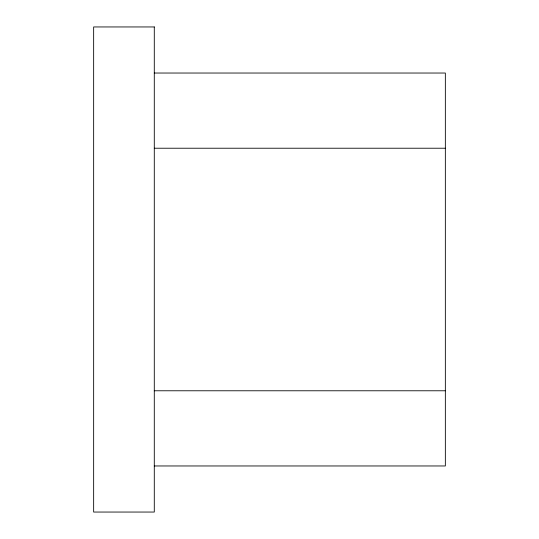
<?xml version="1.0" encoding="UTF-8"?>
<svg xmlns="http://www.w3.org/2000/svg" width="539" height="539" viewBox="0 0 539 539"><rect width="100%" height="100%" fill="white"/><g stroke="black" fill="none" stroke-linecap="round" stroke-linejoin="round"><path stroke-width="0.81" d="M154.289 73.034L445.349 73.034L445.349 465.965L154.289 465.965M154.289 148.225L445.349 148.225M154.289 390.775L445.349 390.775M154.289 26.95L93.651 26.95L93.651 512.05L154.289 512.05L154.289 26.95"/></g></svg>
